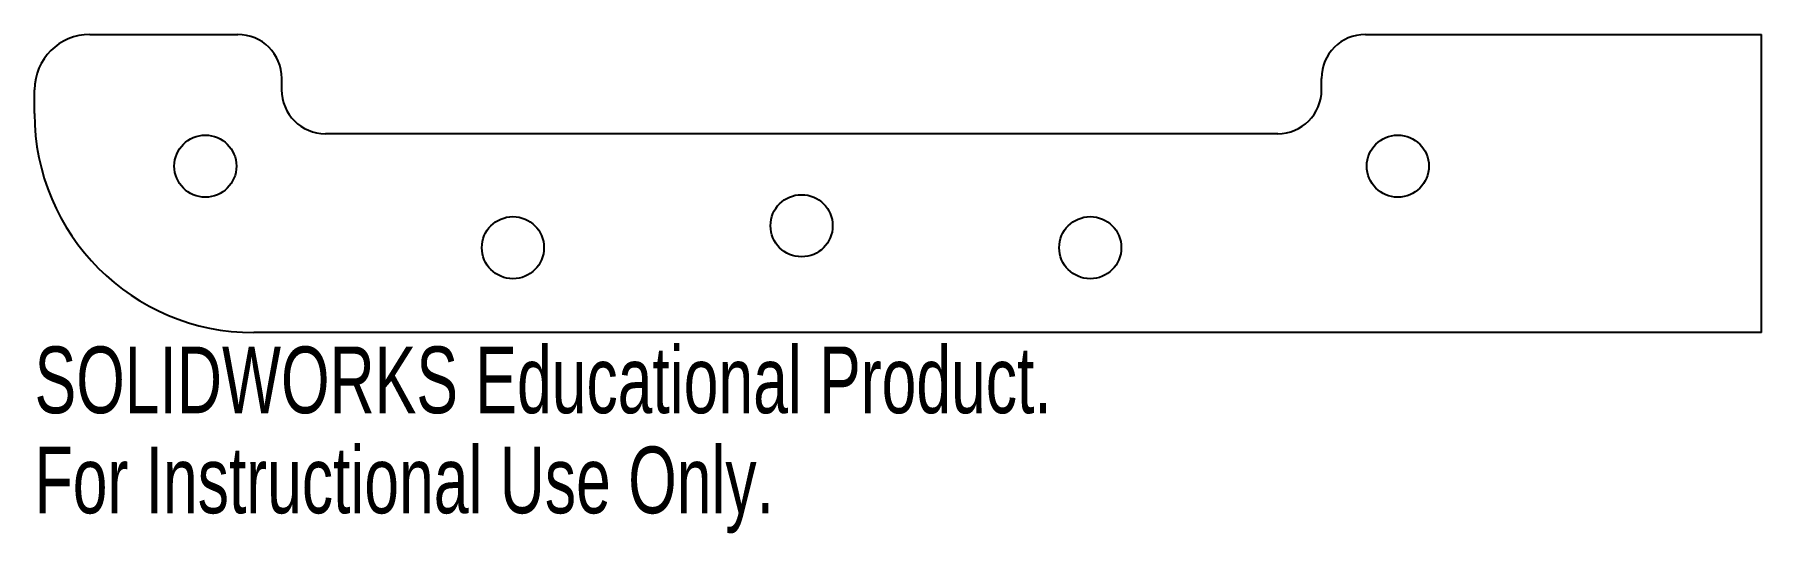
# Model space of a CAD drawing. Header units: millimetres. Extents: x -62 to 63, y -6 to 30.
import ezdxf

# ---------------------------------------------------------------- set-up
doc = ezdxf.new("R2010")
doc.units = ezdxf.units.MM
doc.styles.add('SLDTEXTSTYLE0', font='TXT', dxfattribs={"width": 0.7})

msp = doc.modelspace()

# ---------------------------------------------------------------- linework, layer by layer
at = {"color": 7, "linetype": 'Continuous', "lineweight": 25}
for p, q in [((-58.21, 30.37), (-47.49, 30.37)), ((34.19, 30.37), (62.88, 30.37)), ((62.88, 8.78), (62.88, 30.37)), ((-62.21, 24.65), (-62.21, 26.37)), ((-44.31, 26.36), (-44.31, 27.19)), ((31.01, 26.36), (31.01, 27.19)), ((27.84, 23.18), (-41.14, 23.18)), ((62.88, 8.78), (-46.34, 8.78))]:
    msp.add_line(p, q, dxfattribs=at)
for centre in [(-49.84, 20.83), (36.54, 20.83), (-6.65, 16.51), (-27.56, 14.92), (14.26, 14.92)]:
    msp.add_circle(centre, 2.25, dxfattribs=at)
for centre, radius, start, end in [((-58.21, 26.37), 4, 90, 180), ((-47.49, 27.19), 3.18, 0, 90), ((34.19, 27.19), 3.18, 90, 180), ((-41.14, 26.36), 3.18, 180, 270), ((27.84, 26.36), 3.18, 270, 0), ((-46.34, 24.65), 15.88, 180, 270)]:
    msp.add_arc(centre, radius, start, end, dxfattribs=at)

# ---------------------------------------------------------------- texts
at = {"color": 7, "linetype": 'Continuous', "char_height": 4.8336, "attachment_point": 1, "style": 'SLDTEXTSTYLE0'}
for s, insert in [('SOLIDWORKS Educational Product.', (-62.21, 7.76)), ('For Instructional Use Only.', (-62.21, 0.51))]:
    msp.add_mtext(s, dxfattribs=dict(at, insert=insert))

doc.saveas('drawing.dxf')
